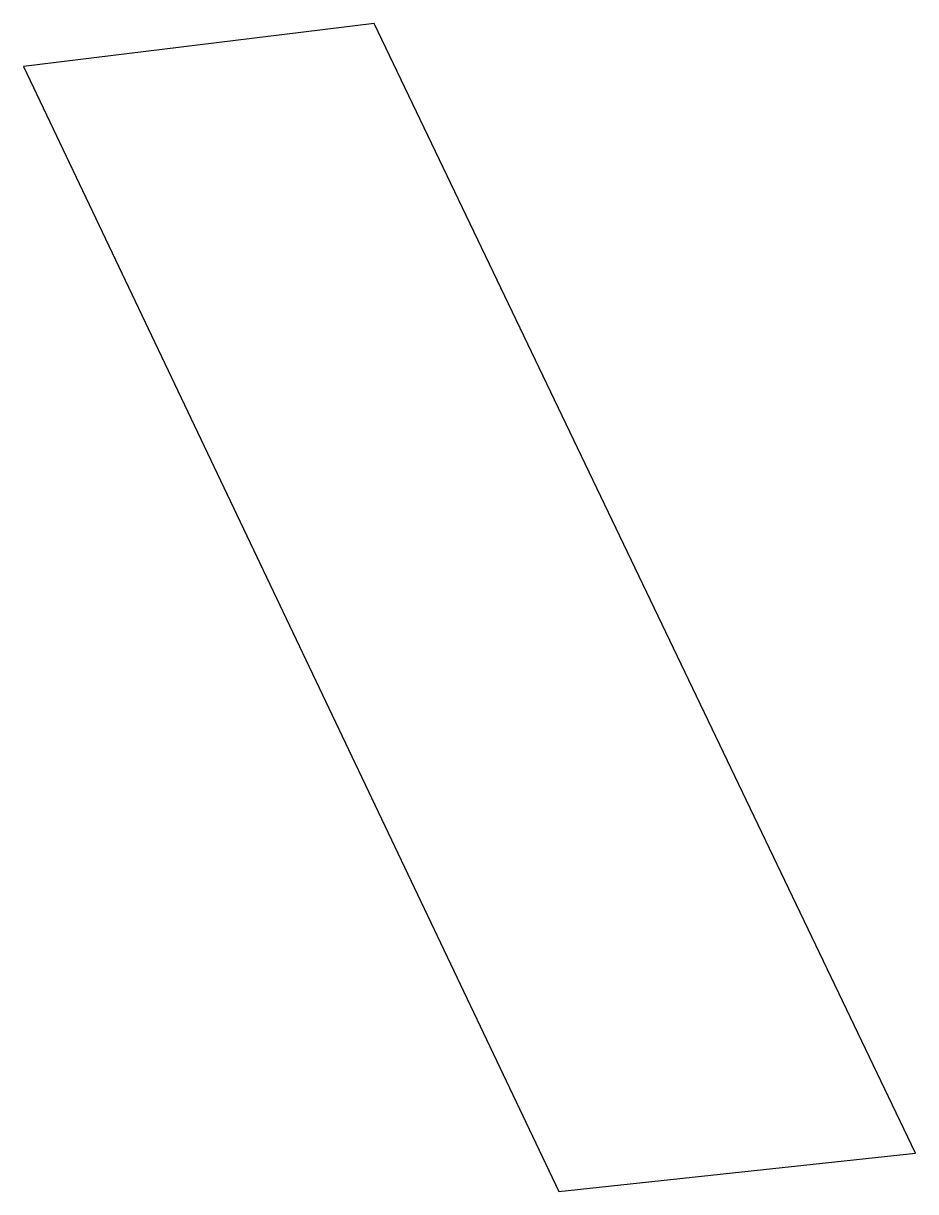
# Model space of a CAD drawing. Header units: millimetres. Extents: x 604149 to 604168.1, y 1312093.6 to 1312118.6.
import ezdxf

# ---------------------------------------------------------------- set-up
doc = ezdxf.new("R2010")
doc.units = ezdxf.units.MM

msp = doc.modelspace()

# ---------------------------------------------------------------- linework, layer by layer
msp.add_lwpolyline([(604149, 1312117.7), (604160.46, 1312093.61), (604168.1, 1312094.43), (604156.51, 1312118.62)], close=True)

doc.saveas('drawing.dxf')
